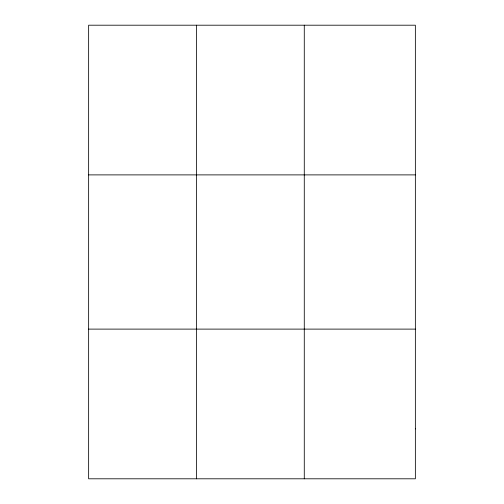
<?xml version="1.0" encoding="UTF-8"?>
<svg xmlns="http://www.w3.org/2000/svg" width="504" height="504" viewBox="0 0 504 504"><rect width="100%" height="100%" fill="white"/><g stroke="black" fill="none" stroke-linecap="round" stroke-linejoin="round"><path stroke-width="0.76" d="M196.459 478.8L196.459 25.2M304.277 478.8L304.277 25.2M88.641 174.888L415.359 174.888M88.641 329.112L415.359 329.112M415.359 428.904L415.359 478.8L88.641 478.8L88.641 25.2L415.359 25.2L415.359 428.904"/></g></svg>
